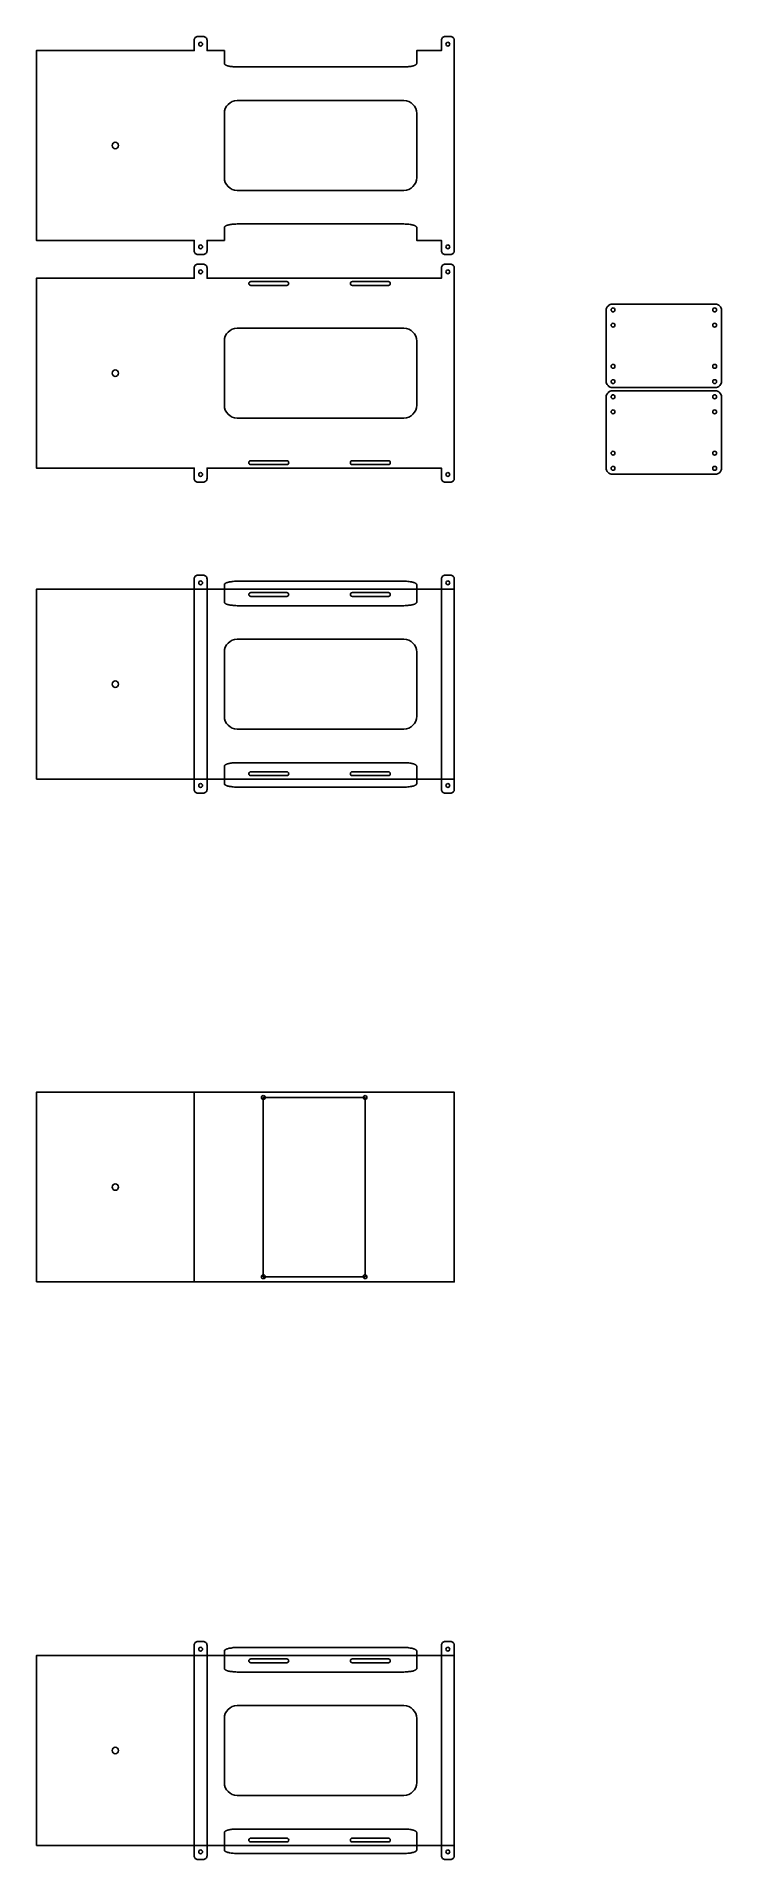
# Model space of a CAD drawing. Extents: x -62 to 473, y -916 to 505.
import ezdxf

# ---------------------------------------------------------------- set-up
doc = ezdxf.new("R2010")
doc.units = 0
doc.layers.add('LAYER_1', color=18, linetype='CONTINUOUS')

msp = doc.modelspace()

# ---------------------------------------------------------------- linework, layer by layer
at = {"layer": 'LAYER_1'}
for points in [[(261.3, 505, -0.414214), (264.3, 502), (264.3, 494), (264.3, 346), (264.3, 338, -0.414214), (261.3, 335), (257.3, 335, -0.414214), (254.3, 338), (254.3, 346), (235, 346), (235, 356), (235, 356.2), (234.9, 356.3), (234.9, 356.5), (234.8, 356.6), (234.7, 356.7), (234.6, 356.9), (234.4, 357), (234.2, 357.1), (234, 357.2), (233.8, 357.3), (233.6, 357.5), (233.3, 357.6), (233, 357.7), (232.7, 357.8), (232.4, 357.9), (232.1, 358), (231.7, 358.1), (231.4, 358.1), (231, 358.2), (230.6, 358.3), (229.8, 358.4), (228.9, 358.6), (228, 358.6), (227, 358.7), (226, 358.7), (225, 358.8), (95, 358.8), (94, 358.7), (93, 358.7), (92, 358.6), (91.1, 358.6), (90.2, 358.4), (89.4, 358.3), (89, 358.2), (88.6, 358.1), (88.3, 358.1), (87.9, 358), (87.6, 357.9), (87.3, 357.8), (87, 357.7), (86.7, 357.6), (86.4, 357.5), (86.2, 357.3), (86, 357.2), (85.8, 357.1), (85.6, 357), (85.4, 356.9), (85.3, 356.7), (85.2, 356.6), (85.1, 356.5), (85.1, 356.3), (85, 356.2), (85, 356), (85, 346), (71.5, 346), (71.5, 338, -0.414214), (68.5, 335), (64.5, 335, -0.414214), (61.5, 338), (61.5, 346), (-61.5, 346), (-61.5, 494), (61.5, 494), (61.5, 502, -0.414214), (64.5, 505), (68.5, 505, -0.414214), (71.5, 502), (71.5, 494), (85, 494), (85, 484), (85, 483.8), (85.1, 483.7), (85.1, 483.5), (85.2, 483.4), (85.3, 483.3), (85.4, 483.1), (85.6, 483), (85.8, 482.9), (86, 482.8), (86.2, 482.7), (86.4, 482.5), (86.7, 482.4), (87, 482.3), (87.3, 482.2), (87.6, 482.1), (87.9, 482), (88.3, 481.9), (88.6, 481.9), (89, 481.8), (89.4, 481.7), (90.2, 481.6), (91.1, 481.5), (92, 481.4), (93, 481.3), (94, 481.3), (95, 481.2), (225, 481.2), (226, 481.3), (227, 481.3), (228, 481.4), (228.9, 481.5), (229.8, 481.6), (230.6, 481.7), (231, 481.8), (231.4, 481.9), (231.7, 481.9), (232.1, 482), (232.4, 482.1), (232.7, 482.2), (233, 482.3), (233.3, 482.4), (233.6, 482.5), (233.8, 482.7), (234, 482.8), (234.2, 482.9), (234.4, 483), (234.6, 483.1), (234.7, 483.3), (234.8, 483.4), (234.9, 483.5), (234.9, 483.7), (235, 483.8), (235, 484), (235, 494), (254.3, 494), (254.3, 502, -0.414214), (257.3, 505)], [(66.5, 500.5, 0.414214), (65, 499, 0.414214), (66.5, 497.5, 0.414214), (68, 499, 0.414214)], [(259.3, 500.5, 0.414214), (257.8, 499, 0.414214), (259.3, 497.5, 0.414214), (260.8, 499, 0.414214)], [(85, 395, 0.414214), (95, 385), (225, 385, 0.414214), (235, 395), (235, 445, 0.414214), (225, 455), (95, 455, 0.414214), (85, 445)], [(0, 422.5, 0.414214), (-2.5, 420, 0.414214), (0, 417.5, 0.414214), (2.5, 420, 0.414214)], [(66.5, 342.5, 0.414214), (65, 341, 0.414214), (66.5, 339.5, 0.414214), (68, 341, 0.414214)], [(259.3, 342.5, 0.414214), (257.8, 341, 0.414214), (259.3, 339.5, 0.414214), (260.8, 341, 0.414214)], [(261.3, 327.5, -0.414214), (264.3, 324.5), (264.3, 316.5), (264.3, 168.5), (264.3, 160.5, -0.414214), (261.3, 157.5), (257.3, 157.5, -0.414214), (254.3, 160.5), (254.3, 168.5), (71.5, 168.5), (71.5, 160.5, -0.414214), (68.5, 157.5), (64.5, 157.5, -0.414214), (61.5, 160.5), (61.5, 168.5), (-61.5, 168.5), (-61.5, 316.5), (61.5, 316.5), (61.5, 324.5, -0.414214), (64.5, 327.5), (68.5, 327.5, -0.414214), (71.5, 324.5), (71.5, 316.5), (254.3, 316.5), (254.3, 324.5, -0.414214), (257.3, 327.5)], [(66.5, 323, 0.414214), (65, 321.5, 0.414214), (66.5, 320, 0.414214), (68, 321.5, 0.414214)], [(133.7, 313.9, -0.414214), (135.2, 312.4, -0.414214), (133.7, 310.9), (105.6, 310.9, -0.414214), (104.1, 312.4, -0.414214), (105.6, 313.9)], [(212.9, 313.9, -0.414214), (214.4, 312.4, -0.414214), (212.9, 310.9), (184.8, 310.9, -0.414214), (183.3, 312.4, -0.414214), (184.8, 313.9)], [(259.3, 323, 0.414214), (257.8, 321.5, 0.414214), (259.3, 320, 0.414214), (260.8, 321.5, 0.414214)], [(382.7, 236.3, 0.414214), (387.7, 231.3), (467.7, 231.3, 0.414214), (472.7, 236.3), (472.7, 291.3, 0.414214), (467.7, 296.3), (387.7, 296.3, 0.414214), (382.7, 291.3)], [(388.1, 293.3, 0.414214), (386.6, 291.8, 0.414214), (388.1, 290.3, 0.414214), (389.6, 291.8, 0.414214)], [(467.3, 293.3, 0.414214), (465.8, 291.8, 0.414214), (467.3, 290.3, 0.414214), (468.8, 291.8, 0.414214)], [(85, 217.5, 0.414214), (95, 207.5), (225, 207.5, 0.414214), (235, 217.5), (235, 267.5, 0.414214), (225, 277.5), (95, 277.5, 0.414214), (85, 267.5)], [(388.1, 281.4, 0.414214), (386.6, 279.9, 0.414214), (388.1, 278.4, 0.414214), (389.6, 279.9, 0.414214)], [(467.3, 281.4, 0.414214), (465.8, 279.9, 0.414214), (467.3, 278.4, 0.414214), (468.8, 279.9, 0.414214)], [(0, 245, 0.414214), (-2.5, 242.5, 0.414214), (0, 240, 0.414214), (2.5, 242.5, 0.414214)], [(388.1, 249.3, 0.414214), (386.6, 247.8, 0.414214), (388.1, 246.3, 0.414214), (389.6, 247.8, 0.414214)], [(467.3, 249.3, 0.414214), (465.8, 247.8, 0.414214), (467.3, 246.3, 0.414214), (468.8, 247.8, 0.414214)], [(382.7, 168.7, 0.414214), (387.7, 163.7), (467.7, 163.7, 0.414214), (472.7, 168.7), (472.7, 223.7, 0.414214), (467.7, 228.7), (387.7, 228.7, 0.414214), (382.7, 223.7)], [(388.1, 237.4, 0.414214), (386.6, 235.9, 0.414214), (388.1, 234.4, 0.414214), (389.6, 235.9, 0.414214)], [(467.3, 237.4, 0.414214), (465.8, 235.9, 0.414214), (467.3, 234.4, 0.414214), (468.8, 235.9, 0.414214)], [(388.1, 225.6, 0.414214), (386.6, 224.1, 0.414214), (388.1, 222.6, 0.414214), (389.6, 224.1, 0.414214)], [(388.1, 213.8, 0.414214), (386.6, 212.3, 0.414214), (388.1, 210.8, 0.414214), (389.6, 212.3, 0.414214)], [(467.3, 225.6, 0.414214), (465.8, 224.1, 0.414214), (467.3, 222.6, 0.414214), (468.8, 224.1, 0.414214)], [(467.3, 213.8, 0.414214), (465.8, 212.3, 0.414214), (467.3, 210.8, 0.414214), (468.8, 212.3, 0.414214)], [(133.7, 174.2, -0.414214), (135.2, 172.7, -0.414214), (133.7, 171.2), (105.6, 171.2, -0.414214), (104.1, 172.7, -0.414214), (105.6, 174.2)], [(212.9, 174.2, -0.414214), (214.4, 172.7, -0.414214), (212.9, 171.2), (184.8, 171.2, -0.414214), (183.3, 172.7, -0.414214), (184.8, 174.2)], [(388.1, 181.6, 0.414214), (386.6, 180.1, 0.414214), (388.1, 178.6, 0.414214), (389.6, 180.1, 0.414214)], [(467.3, 181.6, 0.414214), (465.8, 180.1, 0.414214), (467.3, 178.6, 0.414214), (468.8, 180.1, 0.414214)], [(66.5, 165, 0.414214), (65, 163.5, 0.414214), (66.5, 162, 0.414214), (68, 163.5, 0.414214)], [(259.3, 165, 0.414214), (257.8, 163.5, 0.414214), (259.3, 162, 0.414214), (260.8, 163.5, 0.414214)], [(388.1, 169.8, 0.414214), (386.6, 168.3, 0.414214), (388.1, 166.8, 0.414214), (389.6, 168.3, 0.414214)], [(467.3, 169.8, 0.414214), (465.8, 168.3, 0.414214), (467.3, 166.8, 0.414214), (468.8, 168.3, 0.414214)], [(61.5, -82, 0.414214), (64.5, -85), (68.5, -85, 0.414214), (71.5, -82), (71.5, 82, 0.414214), (68.5, 85), (64.5, 85, 0.414214), (61.5, 82)], [(66.5, 80.5, 0.414214), (65, 79, 0.414214), (66.5, 77.5, 0.414214), (68, 79, 0.414214)], [(133.7, 71.4, -0.414214), (135.2, 69.9, -0.414214), (133.7, 68.4), (105.6, 68.4, -0.414214), (104.1, 69.9, -0.414214), (105.6, 71.4)], [(212.9, 71.4, -0.414214), (214.4, 69.9, -0.414214), (212.9, 68.4), (184.8, 68.4, -0.414214), (183.3, 69.9, -0.414214), (184.8, 71.4)], [(254.3, -82, 0.414214), (257.3, -85), (261.3, -85, 0.414214), (264.3, -82), (264.3, 82, 0.414214), (261.3, 85), (257.3, 85, 0.414214), (254.3, 82)], [(259.3, 80.5, 0.414214), (257.8, 79, 0.414214), (259.3, 77.5, 0.414214), (260.8, 79, 0.414214)], [(85, -25, 0.414214), (95, -35), (225, -35, 0.414214), (235, -25), (235, 25, 0.414214), (225, 35), (95, 35, 0.414214), (85, 25)], [(0, 2.5, 0.414214), (-2.5, 0, 0.414214), (0, -2.5, 0.414214), (2.5, 0, 0.414214)], [(133.7, -68.3, -0.414214), (135.2, -69.8, -0.414214), (133.7, -71.3), (105.6, -71.3, -0.414214), (104.1, -69.8, -0.414214), (105.6, -68.3)], [(212.9, -68.3, -0.414214), (214.4, -69.8, -0.414214), (212.9, -71.3), (184.8, -71.3, -0.414214), (183.3, -69.8, -0.414214), (184.8, -68.3)], [(66.5, -77.5, 0.414214), (65, -79, 0.414214), (66.5, -80.5, 0.414214), (68, -79, 0.414214)], [(259.3, -77.5, 0.414214), (257.8, -79, 0.414214), (259.3, -80.5, 0.414214), (260.8, -79, 0.414214)], [(115.4, -320.8, 0.414214), (113.9, -322.3, 0.414214), (115.4, -323.8, 0.414214), (116.9, -322.3, 0.414214)], [(194.7, -320.8, 0.414214), (193.2, -322.3, 0.414214), (194.7, -323.8, 0.414214), (196.2, -322.3, 0.414214)], [(0, -389.6, 0.414214), (-2.5, -392.1, 0.414214), (0, -394.6, 0.414214), (2.5, -392.1, 0.414214)], [(115.4, -460.5, 0.414214), (113.9, -462, 0.414214), (115.4, -463.5, 0.414214), (116.9, -462, 0.414214)], [(194.7, -460.5, 0.414214), (193.2, -462, 0.414214), (194.7, -463.5, 0.414214), (196.2, -462, 0.414214)], [(61.5, -913.4, 0.414214), (64.5, -916.4), (68.5, -916.4, 0.414214), (71.5, -913.4), (71.5, -749.4, 0.414214), (68.5, -746.4), (64.5, -746.4, 0.414214), (61.5, -749.4)], [(66.5, -750.9, 0.414214), (65, -752.4, 0.414214), (66.5, -753.9, 0.414214), (68, -752.4, 0.414214)], [(254.3, -913.4, 0.414214), (257.3, -916.4), (261.3, -916.4, 0.414214), (264.3, -913.4), (264.3, -749.4, 0.414214), (261.3, -746.4), (257.3, -746.4, 0.414214), (254.3, -749.4)], [(259.3, -750.9, 0.414214), (257.8, -752.4, 0.414214), (259.3, -753.9, 0.414214), (260.8, -752.4, 0.414214)], [(133.7, -760, -0.414214), (135.2, -761.5, -0.414214), (133.7, -763), (105.6, -763, -0.414214), (104.1, -761.5, -0.414214), (105.6, -760)], [(212.9, -760, -0.414214), (214.4, -761.5, -0.414214), (212.9, -763), (184.8, -763, -0.414214), (183.3, -761.5, -0.414214), (184.8, -760)], [(85, -856.4, 0.414214), (95, -866.4), (225, -866.4, 0.414214), (235, -856.4), (235, -806.4, 0.414214), (225, -796.4), (95, -796.4, 0.414214), (85, -806.4)], [(0, -828.9, 0.414214), (-2.5, -831.4, 0.414214), (0, -833.9, 0.414214), (2.5, -831.4, 0.414214)], [(66.5, -908.9, 0.414214), (65, -910.4, 0.414214), (66.5, -911.9, 0.414214), (68, -910.4, 0.414214)], [(133.7, -899.7, -0.414214), (135.2, -901.2, -0.414214), (133.7, -902.7), (105.6, -902.7, -0.414214), (104.1, -901.2, -0.414214), (105.6, -899.7)], [(212.9, -899.7, -0.414214), (214.4, -901.2, -0.414214), (212.9, -902.7), (184.8, -902.7, -0.414214), (183.3, -901.2, -0.414214), (184.8, -899.7)], [(259.3, -908.9, 0.414214), (257.8, -910.4, 0.414214), (259.3, -911.9, 0.414214), (260.8, -910.4, 0.414214)]]:
    msp.add_lwpolyline(points, format="xyb", close=True, dxfattribs=at)
for points in [[(-61.5, -74), (61.5, -74), (61.5, 74), (-61.5, 74)], [(61.5, -74), (264.3, -74), (264.3, 74), (61.5, 74)], [(85, 64), (85, 63.8), (85.1, 63.7), (85.1, 63.5), (85.2, 63.4), (85.3, 63.3), (85.4, 63.1), (85.6, 63), (85.8, 62.9), (86, 62.8), (86.2, 62.7), (86.4, 62.5), (86.7, 62.4), (87, 62.3), (87.3, 62.2), (87.6, 62.1), (87.9, 62), (88.3, 61.9), (88.6, 61.9), (89, 61.8), (89.4, 61.7), (90.2, 61.6), (91.1, 61.5), (92, 61.4), (93, 61.3), (94, 61.3), (95, 61.2), (225, 61.2), (226, 61.3), (227, 61.3), (228, 61.4), (228.9, 61.5), (229.8, 61.6), (230.6, 61.7), (231, 61.8), (231.4, 61.9), (231.7, 61.9), (232.1, 62), (232.4, 62.1), (232.7, 62.2), (233, 62.3), (233.3, 62.4), (233.6, 62.5), (233.8, 62.7), (234, 62.8), (234.2, 62.9), (234.4, 63), (234.6, 63.1), (234.7, 63.3), (234.8, 63.4), (234.9, 63.5), (234.9, 63.7), (235, 63.8), (235, 64), (235, 77.5), (235, 77.7), (234.9, 77.8), (234.9, 78), (234.8, 78.1), (234.7, 78.2), (234.6, 78.4), (234.4, 78.5), (234.2, 78.6), (234, 78.7), (233.8, 78.8), (233.6, 79), (233.3, 79.1), (233, 79.2), (232.7, 79.3), (232.4, 79.4), (232.1, 79.5), (231.7, 79.6), (231.4, 79.6), (231, 79.7), (230.6, 79.8), (229.8, 79.9), (228.9, 80.1), (228, 80.1), (227, 80.2), (226, 80.3), (225, 80.3), (95, 80.3), (94, 80.3), (93, 80.2), (92, 80.1), (91.1, 80.1), (90.2, 79.9), (89.4, 79.8), (89, 79.7), (88.6, 79.6), (88.3, 79.6), (87.9, 79.5), (87.6, 79.4), (87.3, 79.3), (87, 79.2), (86.7, 79.1), (86.4, 79), (86.2, 78.8), (86, 78.7), (85.8, 78.6), (85.6, 78.5), (85.4, 78.4), (85.3, 78.2), (85.2, 78.1), (85.1, 78), (85.1, 77.8), (85, 77.7), (85, 77.5)], [(85, -77.5), (85, -77.7), (85.1, -77.8), (85.1, -78), (85.2, -78.1), (85.3, -78.2), (85.4, -78.4), (85.6, -78.5), (85.8, -78.6), (86, -78.7), (86.2, -78.8), (86.4, -79), (86.7, -79.1), (87, -79.2), (87.3, -79.3), (87.6, -79.4), (87.9, -79.5), (88.3, -79.6), (88.6, -79.6), (89, -79.7), (89.4, -79.8), (90.2, -79.9), (91.1, -80.1), (92, -80.1), (93, -80.2), (94, -80.3), (95, -80.3), (225, -80.3), (226, -80.3), (227, -80.2), (228, -80.1), (228.9, -80.1), (229.8, -79.9), (230.6, -79.8), (231, -79.7), (231.4, -79.6), (231.7, -79.6), (232.1, -79.5), (232.4, -79.4), (232.7, -79.3), (233, -79.2), (233.3, -79.1), (233.6, -79), (233.8, -78.8), (234, -78.7), (234.2, -78.6), (234.4, -78.5), (234.6, -78.4), (234.7, -78.2), (234.8, -78.1), (234.9, -78), (234.9, -77.8), (235, -77.7), (235, -77.5), (235, -64), (235, -63.8), (234.9, -63.7), (234.9, -63.5), (234.8, -63.4), (234.7, -63.3), (234.6, -63.1), (234.4, -63), (234.2, -62.9), (234, -62.8), (233.8, -62.7), (233.6, -62.5), (233.3, -62.4), (233, -62.3), (232.7, -62.2), (232.4, -62.1), (232.1, -62), (231.7, -61.9), (231.4, -61.9), (231, -61.8), (230.6, -61.7), (229.8, -61.6), (228.9, -61.4), (228, -61.4), (227, -61.3), (226, -61.3), (225, -61.2), (95, -61.2), (94, -61.3), (93, -61.3), (92, -61.4), (91.1, -61.4), (90.2, -61.6), (89.4, -61.7), (89, -61.8), (88.6, -61.9), (88.3, -61.9), (87.9, -62), (87.6, -62.1), (87.3, -62.2), (87, -62.3), (86.7, -62.4), (86.4, -62.5), (86.2, -62.7), (86, -62.8), (85.8, -62.9), (85.6, -63), (85.4, -63.1), (85.3, -63.3), (85.2, -63.4), (85.1, -63.5), (85.1, -63.7), (85, -63.8), (85, -64)], [(-61.5, -466.1), (61.5, -466.1), (61.5, -318.1), (-61.5, -318.1)], [(61.5, -466.1), (264.3, -466.1), (264.3, -318.1), (61.5, -318.1)], [(115.4, -462), (194.7, -462), (194.7, -322.3), (115.4, -322.3)], [(85, -767.4), (85, -767.6), (85.1, -767.7), (85.1, -767.9), (85.2, -768), (85.3, -768.1), (85.4, -768.2), (85.6, -768.4), (85.8, -768.5), (86, -768.6), (86.2, -768.7), (86.4, -768.8), (86.7, -769), (87, -769.1), (87.3, -769.2), (87.6, -769.3), (87.9, -769.4), (88.3, -769.5), (88.6, -769.5), (89, -769.6), (89.4, -769.7), (90.2, -769.8), (91.1, -769.9), (92, -770), (93, -770.1), (94, -770.1), (95, -770.2), (225, -770.2), (226, -770.1), (227, -770.1), (228, -770), (228.9, -769.9), (229.8, -769.8), (230.6, -769.7), (231, -769.6), (231.4, -769.5), (231.7, -769.5), (232.1, -769.4), (232.4, -769.3), (232.7, -769.2), (233, -769.1), (233.3, -769), (233.6, -768.8), (233.8, -768.7), (234, -768.6), (234.2, -768.5), (234.4, -768.4), (234.6, -768.2), (234.7, -768.1), (234.8, -768), (234.9, -767.9), (234.9, -767.7), (235, -767.6), (235, -767.4), (235, -753.8), (235, -753.7), (234.9, -753.6), (234.9, -753.4), (234.8, -753.3), (234.7, -753.2), (234.6, -753), (234.4, -752.9), (234.2, -752.8), (234, -752.7), (233.8, -752.6), (233.6, -752.4), (233.3, -752.3), (233, -752.2), (232.7, -752.1), (232.4, -752), (232.1, -751.9), (231.7, -751.8), (231.4, -751.7), (231, -751.7), (230.6, -751.6), (229.8, -751.5), (228.9, -751.3), (228, -751.2), (227, -751.2), (226, -751.1), (225, -751.1), (95, -751.1), (94, -751.1), (93, -751.2), (92, -751.2), (91.1, -751.3), (90.2, -751.5), (89.4, -751.6), (89, -751.7), (88.6, -751.7), (88.3, -751.8), (87.9, -751.9), (87.6, -752), (87.3, -752.1), (87, -752.2), (86.7, -752.3), (86.4, -752.4), (86.2, -752.6), (86, -752.7), (85.8, -752.8), (85.6, -752.9), (85.4, -753), (85.3, -753.2), (85.2, -753.3), (85.1, -753.4), (85.1, -753.6), (85, -753.7), (85, -753.8)], [(-61.5, -905.4), (61.5, -905.4), (61.5, -757.4), (-61.5, -757.4)], [(61.5, -905.4), (264.3, -905.4), (264.3, -757.4), (61.5, -757.4)], [(85, -908.9), (85, -909.1), (85.1, -909.2), (85.1, -909.4), (85.2, -909.5), (85.3, -909.6), (85.4, -909.8), (85.6, -909.9), (85.8, -910), (86, -910.1), (86.2, -910.2), (86.4, -910.4), (86.7, -910.5), (87, -910.6), (87.3, -910.7), (87.6, -910.8), (87.9, -910.9), (88.3, -911), (88.6, -911), (89, -911.1), (89.4, -911.2), (90.2, -911.3), (91.1, -911.4), (92, -911.5), (93, -911.6), (94, -911.6), (95, -911.7), (225, -911.7), (226, -911.6), (227, -911.6), (228, -911.5), (228.9, -911.4), (229.8, -911.3), (230.6, -911.2), (231, -911.1), (231.4, -911), (231.7, -911), (232.1, -910.9), (232.4, -910.8), (232.7, -910.7), (233, -910.6), (233.3, -910.5), (233.6, -910.4), (233.8, -910.2), (234, -910.1), (234.2, -910), (234.4, -909.9), (234.6, -909.8), (234.7, -909.6), (234.8, -909.5), (234.9, -909.4), (234.9, -909.2), (235, -909.1), (235, -908.9), (235, -895.3), (235, -895.2), (234.9, -895.1), (234.9, -894.9), (234.8, -894.8), (234.7, -894.7), (234.6, -894.5), (234.4, -894.4), (234.2, -894.3), (234, -894.2), (233.8, -894.1), (233.6, -893.9), (233.3, -893.8), (233, -893.7), (232.7, -893.6), (232.4, -893.5), (232.1, -893.4), (231.7, -893.3), (231.4, -893.3), (231, -893.2), (230.6, -893.1), (229.8, -893), (228.9, -892.8), (228, -892.8), (227, -892.7), (226, -892.6), (225, -892.6), (95, -892.6), (94, -892.6), (93, -892.7), (92, -892.8), (91.1, -892.8), (90.2, -893), (89.4, -893.1), (89, -893.2), (88.6, -893.3), (88.3, -893.3), (87.9, -893.4), (87.6, -893.5), (87.3, -893.6), (87, -893.7), (86.7, -893.8), (86.4, -893.9), (86.2, -894.1), (86, -894.2), (85.8, -894.3), (85.6, -894.4), (85.4, -894.5), (85.3, -894.7), (85.2, -894.8), (85.1, -894.9), (85.1, -895.1), (85, -895.2), (85, -895.3)]]:
    msp.add_lwpolyline(points, close=True, dxfattribs=at)

doc.saveas('drawing.dxf')
